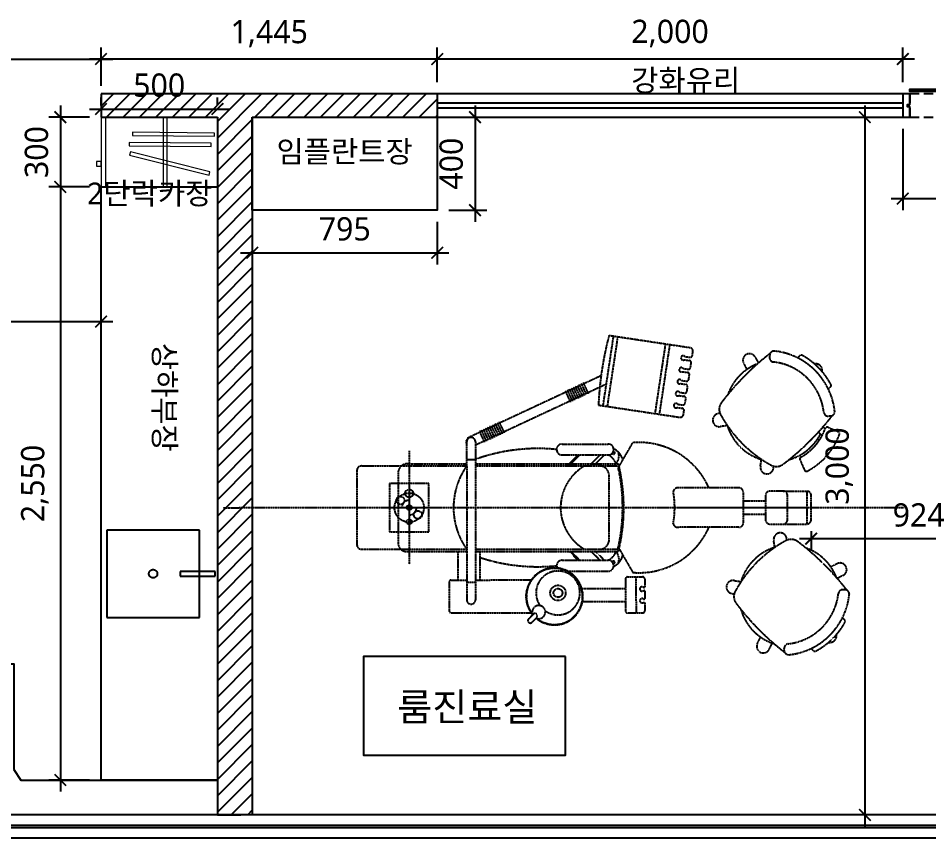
# Model space of a CAD drawing. Header units: metres. Extents: x 11578468 to 47831421, y -58341524 to -14256839.
# Drawn here: x 23697004 to 23700917, y -29165008 to -29161449 of the extents above; entities that cross this region are included whole.
import ezdxf
from ezdxf.enums import TextEntityAlignment as Align

# ---------------------------------------------------------------- set-up
doc = ezdxf.new("R2010")
doc.units = ezdxf.units.M
doc.header["$LTSCALE"] = 50
doc.header["$MEASUREMENT"] = 0
for name, pattern in [('CENTERX2', [4, 2.5, -0.5, 0.5, -0.5]), ('DASHED', [0.75, 0.5, -0.25]), ('DH-HID2', [1.2, 0.8, -0.4])]:
    doc.linetypes.add(name, pattern=pattern)
doc.layers.get('0').update_dxf_attribs({"linetype": 'CONTINUOUS'})
doc.layers.get('DEFPOINTS').update_dxf_attribs({"linetype": 'CONTINUOUS'})
for name, color, linetype in [('0-ELC TEXT', 7, 'CONTINUOUS'), ('0-LINE', 7, 'CONTINUOUS'), ('010活动家具', 7, 'CONTINUOUS'), ('03-WAL NEW', 3, 'CONTINUOUS'), ('04_FUR', 6, 'CONTINUOUS'), ('3 가구-붙박이', 6, 'CONTINUOUS'), ('3.기호.계단선', 30, 'CONTINUOUS'), ('C-WIN', 4, 'CONTINUOUS'), ('CO-DO-FR', 7, 'CONTINUOUS'), ('CO-DOOR', 8, 'CONTINUOUS'), ('TEX', 7, 'CONTINUOUS'), ('wall', 3, 'CONTINUOUS'), ('家具', 251, 'CONTINUOUS')]:
    doc.layers.add(name, color=color, linetype=linetype)
doc.layers.add('Arch', color=8, linetype='CONTINUOUS', lineweight=0)
doc.styles.add('HY 울릉도 L', font='malgun.ttf')
doc.styles.add('JT1', font='malgun.ttf')
doc.styles.add('맑은 고딕', font='malgun.ttf')
doc.dimstyles.new('사본 50', dxfattribs={"dimscale": 50, "dimtxt": 2, "dimasz": 1, "dimexe": 1, "dimexo": 1, "dimgap": 1, "dimtad": 1, "dimdec": 0, "dimrnd": 0.05, "dimdsep": 46, "dimlunit": 6, "dimtxsty": 'HY 울릉도 L', "dimblk": 'ARCHTICK', "dimcen": 2.5, "dimdle": 1, "dimclrd": 133, "dimclre": 133, "dimclrt": 30, "dimadec": 0, "dimazin": 0, "dimtfac": 1, "dimtdec": 0, "dimtix": 1, "dimtmove": 2, "dimatfit": 3, "dimldrblk": 'ARCHTICK', "dimfxl": 1, "dimlwd": -1, "dimlwe": -1, "dimarcsym": 0})

# ---------------------------------------------------------------- blocks, each defined once
blk = doc.blocks.new('rtyutut')
at = {"layer": '家具', "linetype": 'CENTERX2', "ltscale": 0.01}
for p, q in [((425185.6, -946947.7), (425230.6, -946649.4)), ((425204.2, -946950.5), (425249.2, -946652.2)), ((425560, -946699), (425210.5, -946646.3)), ((425409.3, -946981.4), (425454.3, -946683.1)), ((425428, -946984.2), (425472.9, -946685.9)), ((425536.5, -946736), (425558.3, -946739.3)), ((425536.5, -946736), (425540.2, -946736.5)), ((425569.1, -946731.4), (425571.6, -946714.4)), ((425839.5, -946739.3), (425851.3, -946762.1)), ((425901.3, -946730.7), (425900.9, -946740.2)), ((426021.3, -946742.2), (426030.4, -946733.1)), ((425534.4, -946750), (425556.2, -946753.3)), ((425534.4, -946750), (425538, -946750.5)), ((425561.3, -946782.7), (425564.2, -946764)), ((425789.2, -946765.2), (425803, -946792)), ((425177.3, -946818.5), (424609, -947083.5)), ((425526.7, -946801.3), (425530.3, -946801.8)), ((425526.7, -946801.3), (425548.5, -946804.6)), ((425528.8, -946787.3), (425532.4, -946787.8)), ((425528.8, -946787.3), (425550.6, -946790.6)), ((425553.6, -946833.9), (425556.4, -946815.3)), ((425195.2, -946857), (424636.8, -947117.4)), ((425097.2, -946907.9), (425075.3, -946860.9)), ((425105.8, -946903.9), (425083.9, -946856.9)), ((425114.3, -946899.9), (425092.4, -946852.9)), ((425122.9, -946895.9), (425101, -946848.9)), ((425519, -946852.5), (425522.6, -946853.1)), ((425519, -946852.5), (425540.8, -946855.8)), ((425521.1, -946838.6), (425524.7, -946839.1)), ((425521.1, -946838.6), (425542.9, -946841.9)), ((425046, -946931.8), (425024, -946884.8)), ((425054.5, -946927.8), (425032.6, -946880.8)), ((425063.1, -946923.8), (425041.1, -946876.8)), ((425071.6, -946919.8), (425049.7, -946872.8)), ((425080.1, -946915.8), (425058.2, -946868.8)), ((425088.7, -946911.9), (425066.8, -946864.9)), ((425513.4, -946889.8), (425517, -946890.4)), ((425513.4, -946889.8), (425535.1, -946893.1)), ((425545.9, -946885.2), (425548.7, -946866.6)), ((426153.5, -946876.7), (426162.7, -946867.5)), ((425511.3, -946903.8), (425514.9, -946904.4)), ((425511.3, -946903.8), (425533, -946907.1)), ((425538.1, -946936.5), (425541, -946917.9)), ((425165.6, -946944.7), (425515, -946997.4)), ((425503.5, -946955.1), (425507.1, -946955.6)), ((425503.5, -946955.1), (425525.3, -946958.4)), ((425505.6, -946941.1), (425509.2, -946941.7)), ((425505.6, -946941.1), (425527.4, -946944.4)), ((425530.8, -946985.1), (425533.2, -946969.1)), ((424761.8, -947064.3), (424739.9, -947017.3)), ((425687.3, -946980.6), (425680.2, -946981.7)), ((426162.6, -946992.1), (426153.2, -946992.5)), ((424676.4, -947104.1), (424654.4, -947057.1)), ((424684.9, -947100.1), (424663, -947053.1)), ((424693.5, -947096.2), (424671.5, -947049.2)), ((424702, -947092.2), (424680.1, -947045.2)), ((424710.5, -947088.2), (424688.6, -947041.2)), ((424719.1, -947084.2), (424697.2, -947037.2)), ((424727.6, -947080.2), (424705.7, -947033.2)), ((424736.2, -947076.2), (424714.3, -947029.2)), ((424744.7, -947072.3), (424722.8, -947025.3)), ((424753.3, -947068.3), (424731.4, -947021.3)), ((425719, -947032.7), (425689.3, -947037.6)), ((426138.8, -947049.1), (426129.6, -947040)), ((426139.9, -947045.9), (426131.2, -947041.5)), ((426152.5, -947040.6), (426195.9, -947059.2)), ((426114.5, -947096.5), (426106, -947092.2)), ((426126.3, -947076.7), (426111.5, -947061.9)), ((424599.1, -947102.7), (424599.1, -947781.6)), ((424636.8, -947102.7), (424636.8, -947781.6)), ((425009.3, -947112.2), (425207.3, -947112.2)), ((425254.1, -947208.8), (425313.1, -947106.6)), ((424352.1, -947142), (424352.1, -947629.2)), ((425009.3, -947159.3), (425207.3, -947159.3)), ((425040.4, -947197), (425078.1, -947159.3)), ((425047.1, -947197), (425084.8, -947159.3)), ((425134.7, -947197), (425172.4, -947159.3)), ((425153.6, -947197), (425191.3, -947159.3)), ((424146.5, -947206.5), (424314.2, -947206.5)), ((424314.2, -947206.5), (424599.1, -947206.5)), ((424344.5, -947197), (424599.1, -947197)), ((424599.1, -947178.2), (424636.8, -947178.2)), ((424636.8, -947197), (425251.3, -947197)), ((424636.8, -947206.5), (425104.7, -947206.5)), ((425104.7, -947206.5), (425248.7, -947206.5)), ((425861.5, -947208.2), (425866, -947178.4)), ((425917.4, -947216.8), (425918.8, -947207.6)), ((426031.6, -947180.5), (426050.3, -947223.9)), ((424127.7, -947225.3), (424127.7, -947545.9)), ((424304.9, -947230.5), (424304.9, -947541)), ((425210.1, -947240.1), (425210.1, -947531.3)), ((424436.9, -947281.9), (424267.2, -947281.9)), ((424267.2, -947281.9), (424267.2, -947489.3)), ((424352.1, -947291.3), (424352.1, -947480)), ((424436.9, -947489.3), (424436.9, -947281.9)), ((425768.8, -947300.8), (425505.5, -947300.8)), ((425787.6, -947319.6), (425787.6, -947451.6)), ((425958.7, -947314.9), (425902.1, -947314.9)), ((425958.7, -947314.9), (426060.6, -947314.9)), ((426060.6, -947314.9), (426060.6, -947456.3)), ((425787.6, -947357.3), (425883.3, -947357.3)), ((425883.3, -947333.8), (425883.3, -947437.5)), ((425977.6, -947437.5), (425977.6, -947333.8)), ((426079.5, -947437.5), (426079.5, -947333.8)), ((423552.1, -947385.6), (426478.9, -947385.6)), ((424257.7, -947385.6), (424446.4, -947385.6)), ((425502.3, -947385.6), (426059.5, -947385.6)), ((425787.6, -947413.9), (425883.3, -947413.9)), ((425768.8, -947470.5), (425505.5, -947470.5)), ((425902.1, -947456.3), (425958.7, -947456.3)), ((425958.7, -947456.3), (426060.6, -947456.3)), ((424267.2, -947489.3), (424436.9, -947489.3)), ((425975.5, -947525.2), (425974.3, -947518)), ((424146.5, -947564.8), (424312, -947564.8)), ((424312, -947564.8), (424599.1, -947564.8)), ((424636.8, -947564.8), (425104.7, -947564.8)), ((425104.7, -947564.8), (425248.7, -947564.8)), ((425254.1, -947562.4), (425313.1, -947664.6)), ((425923.3, -947556.9), (425918.5, -947527.1)), ((424336.5, -947574.2), (424599.1, -947574.2)), ((424561.4, -947574.2), (424561.4, -947696.8)), ((424636.8, -947574.2), (425251.3, -947574.2)), ((424655.7, -947574.2), (424655.7, -947696.8)), ((425040.4, -947574.2), (425078.1, -947611.9)), ((425047.1, -947574.2), (425084.8, -947611.9)), ((425134.7, -947574.2), (425172.4, -947611.9)), ((425153.6, -947574.2), (425191.3, -947611.9)), ((425009.3, -947611.9), (425207.3, -947611.9)), ((426190.8, -947627.1), (426164, -947640.9)), ((425033.4, -947659.1), (425207.3, -947659.1)), ((425290.7, -947683.4), (425354.6, -947683.2)), ((425326.3, -947683.3), (425326.8, -947838.6)), ((426216.7, -947677.4), (426191.5, -947690.4)), ((424523.7, -947706.2), (424523.7, -947828.8)), ((424533.1, -947696.8), (424599.1, -947696.8)), ((424599.1, -947706.2), (424636.8, -947706.2)), ((424636.8, -947696.8), (424876.2, -947696.8)), ((425281.3, -947692.9), (425281.3, -947829.3)), ((425364, -947692.6), (425364.1, -947726.5)), ((425747.9, -947699.3), (425777.6, -947703.9)), ((425093.8, -947732.8), (425281.3, -947732.8)), ((425358.6, -947728.5), (425362.3, -947728.4)), ((425358.7, -947742.6), (425362.3, -947742.6)), ((425364.2, -947744.5), (425364.3, -947777.1)), ((425739.3, -947755.3), (425748.4, -947756.7)), ((426225.3, -947739.1), (426215.9, -947738.8)), ((425096.9, -947789.4), (425281.3, -947789.4)), ((425358.8, -947779), (425362.4, -947779)), ((425358.8, -947793.1), (425362.5, -947793.1)), ((425364.4, -947795), (425364.5, -947828.9)), ((424533.1, -947838.2), (424876.2, -947838.2)), ((425290.8, -947838.8), (425355.1, -947838.4)), ((424885.1, -947844), (424865.1, -947864)), ((424899.8, -947858.7), (424879.7, -947878.7)), ((426213.9, -947859.2), (426222.9, -947868.2)), ((425848.4, -947969.5), (425862.2, -947942.7)), ((425898.7, -947995.4), (425912.5, -947968.6)), ((425964, -948000.5), (425963.6, -947991)), ((426079.4, -947991.4), (426088.5, -948000.6))]:
    blk.add_line(p, q, dxfattribs=at)
for centre, radius in [((424352.1, -947385.6), 62.9), ((424352.1, -947324.3), 17.2), ((424314.3, -947354.5), 17.2), ((424352.1, -947385.6), 10.8), ((424389.8, -947416.7), 17.2), ((424352.1, -947446.9), 10.8), ((424991.3, -947752.5), 33), ((424991.3, -947752.5), 18.9)]:
    blk.add_circle(centre, radius, dxfattribs=at)
for centre, radius, start, end in [((426584.6, -947006.1), 1420.4, 165.3279, 177.5221), ((425557.6, -946712.9), 14.1, 354.0775, 79.9893), ((425529.3, -946742.1), 9.43, 39.9828, 302.802), ((425559.8, -946730), 9.43, 261.3846, 351.425), ((426595.6, -947616.8), 1130.8, 127.7445, 142.8941), ((425814.4, -946752.3), 28.3, 27.2615, 207.2615), ((425919.7, -946741), 18.9, 177.6423, 263.5463), ((425920.1, -946731.5), 18.9, 83.6877, 177.6423), ((425890.1, -947003.3), 292.3, 6.3123, 83.6877), ((426037, -946739.8), 9.43, 60.8473, 135), ((425890.1, -947003.3), 311.2, 28.1765, 60.8473), ((425552, -946781.3), 9.43, 261.3846, 351.425), ((425554.8, -946762.6), 9.43, 351.425, 81.3846), ((425926.7, -946970.2), 216.9, 112.5807, 160.9176), ((425890.1, -947003.3), 245.2, 6.4537, 83.5463), ((426099.2, -946796), 28.3, 348.6803, 100.7954), ((425521.6, -946793.3), 9.43, 39.9828, 302.802), ((425547.1, -946813.9), 9.43, 351.425, 81.3846), ((425513.9, -946844.6), 9.43, 39.9828, 302.802), ((425539.4, -946865.2), 9.43, 351.425, 81.3846), ((425544.3, -946832.5), 9.43, 261.3846, 351.425), ((426156, -946860.8), 9.43, 315, 28.1765), ((425506.2, -946895.9), 9.43, 39.9828, 302.802), ((425536.6, -946883.8), 9.43, 261.3846, 351.425), ((425498.4, -946947.2), 9.43, 39.9828, 302.802), ((425528.8, -946935.1), 9.43, 261.3846, 351.425), ((425531.6, -946916.4), 9.43, 351.425, 81.3846), ((425731.4, -946963.1), 47.1, 142.8941, 208.7976), ((425523.9, -946967.7), 9.43, 351.425, 81.3846), ((426152.4, -946973.6), 18.9, 186.4537, 272.3577), ((426161.8, -946973.2), 18.9, 272.3577, 6.3123), ((425516.8, -946983.3), 14.1, 262.8606, 352.8603), ((425684.7, -947009.6), 28.3, 99.2615, 279.2615), ((426173, -946720.4), 551, 208.7976, 241.2024), ((425276.5, -946297.7), 1130.8, 307.1059, 322.2555), ((425926.7, -946970.2), 216.9, 196.7213, 254.0843), ((425926.7, -946970.2), 226.3, 298.812, 340.411), ((426148.8, -947049.2), 9.43, 66.6889, 160.411), ((424618, -947102.7), 21.2, 115, 207.266), ((424618, -947102.7), 18.9, 90, 180), ((424618, -947102.7), 18.9, 0, 90), ((425926.7, -946970.2), 216.9, 285.5841, 332.6783), ((425926.7, -946970.2), 292.3, 297.8931, 339.79), ((426192.1, -947067.9), 9.43, 339.79, 66.6889), ((424904.7, -947924.9), 793.3, 84.1361, 109.7326), ((425009.3, -947135.8), 23.6, 90, 270), ((425207.3, -947135.8), 23.6, 270, 90), ((425203.1, -947195.6), 68.4, 12.0689, 66.2015), ((425340, -947434), 328.4, 23.9286, 94.6915), ((425177.1, -947220.7), 68.4, 21.3635, 63.7664), ((425229.9, -947149.5), 6.22, 215.4276, 85.8716), ((425207, -947163.4), 46.8, 316.2164, 21.4281), ((426040.3, -947176.7), 9.43, 118.812, 203.3111), ((424146.5, -947225.3), 18.9, 90.001, 179.9974), ((424345.2, -947237.9), 40.9, 89.0396, 169.4832), ((424854.5, -947385.6), 311.9, 144.9489, 215.0511), ((425210.1, -947385.6), 207.4, 120.2726, 239.7274), ((425169.9, -947247.4), 40.9, 10.311, 90.9604), ((424487.5, -947385.6), 782, 346.751, 13.2389), ((424487.5, -947385.6), 786.7, 346.1256, 13.8644), ((425889.4, -947212.5), 28.3, 171.2615, 351.2615), ((425930.3, -947161.9), 47.1, 241.2024, 307.1059), ((426059, -947220.2), 9.43, 203.3111, 297.8931), ((425505.5, -947319.6), 18.9, 90, 180), ((425106.4, -947385.6), 386.6, 349.7784, 10.2216), ((425768.8, -947319.6), 18.9, 0, 90), ((425902.1, -947333.8), 18.9, 90, 180), ((425958.7, -947333.8), 18.9, 0, 90), ((426060.6, -947333.8), 18.9, 0, 90), ((424352.1, -947385.6), 31.5, 90, 180), ((424352.1, -947385.6), 31.5, 270, 0), ((425902.1, -947437.5), 18.9, 180, 270), ((425958.7, -947437.5), 18.9, 270, 0), ((426060.6, -947437.5), 18.9, 270, 0), ((425340, -947337.3), 328.4, 265.3085, 336.0714), ((425505.5, -947451.6), 18.9, 180, 270), ((425768.8, -947451.6), 18.9, 270, 0), ((425946.4, -947522.6), 28.3, 9.2615, 189.2615), ((425993, -947569.3), 47.1, 52.8941, 118.7976), ((424146.5, -947545.9), 18.9, 179.9974, 270.001), ((424340.9, -947538.4), 36.1, 184.1196, 262.9592), ((425169.9, -947523.9), 40.9, 269.0396, 349.5868), ((426235.7, -948010.9), 551, 118.7976, 151.2024), ((425985.9, -947764.5), 216.9, 106.7213, 164.0843), ((425339.2, -948433.5), 1130.8, 37.7445, 52.8941), ((425985.9, -947764.5), 216.9, 21.0279, 70.9176), ((424904.7, -946846.4), 793.3, 251.7081, 275.8639), ((425177.1, -947550.6), 68.4, 296.2336, 338.6365), ((425203.1, -947575.6), 68.4, 293.7985, 347.929), ((425207, -947607.8), 46.8, 338.5719, 43.7836), ((425009.3, -947635.5), 23.6, 90, 205.0576), ((425207.3, -947635.5), 23.6, 270, 90), ((425229.9, -947621.8), 6.22, 274.1284, 144.5724), ((426203.8, -947652.2), 28.3, 297.2615, 117.2615), ((424976.3, -947767.5), 122.6, 229.8581, 220.1503), ((424976.3, -947767.5), 120.7, 231.741, 218.2565), ((424991.3, -947752.5), 94.3, 234.5232, 215.4748), ((425354.6, -947692.6), 9.43, 0.2051, 90.2051), ((424533.1, -947706.2), 9.43, 90, 180), ((425290.7, -947692.9), 9.43, 90.2082, 180), ((425743.6, -947727.3), 28.3, 81.2615, 261.2615), ((425352.4, -947735.5), 9.43, 48.7954, 311.6147), ((425362.3, -947726.6), 1.89, 270.2051, 0.2051), ((425362.3, -947744.5), 1.89, 0.2051, 90.2051), ((425794.1, -947768.1), 47.1, 151.2024, 217.1059), ((425952.7, -947727.9), 245.2, 276.4537, 353.5463), ((425952.7, -947727.9), 292.3, 276.3123, 353.6877), ((426215.1, -947757.6), 18.9, 87.6423, 173.5463), ((426224.5, -947758), 18.9, 353.6877, 87.6423), ((424618, -947781.6), 18.9, 180, 270), ((424618, -947781.6), 18.9, 270, 0), ((425352.6, -947786.1), 9.43, 48.7954, 311.6147), ((425362.4, -947777.1), 1.89, 270.2051, 0.2051), ((425362.5, -947795), 1.89, 0.2051, 90.2051), ((426658.3, -947114.4), 1130.8, 217.1059, 232.2555), ((424533.1, -947828.8), 9.43, 180, 270), ((424908.8, -947834.9), 28.3, 246.534, 203.5136), ((425290.7, -947829.3), 9.43, 180, 270.3005), ((425355.1, -947829), 9.43, 270.3036, 0.3036), ((425985.9, -947764.5), 216.9, 195.5841, 252.4806), ((424872.4, -947871.4), 10.4, 135, 315), ((424892.4, -947851.4), 10.4, 315, 135), ((426216.2, -947874.9), 9.43, 330.8473, 45), ((425952.7, -947727.9), 311.2, 298.1765, 330.8473), ((426160, -947937.1), 28.3, 258.6803, 10.7954), ((425873.6, -947982.5), 28.3, 152.7385, 332.7385), ((425982.4, -947990.3), 18.9, 96.4537, 182.3577), ((425982.8, -947999.7), 18.9, 182.3577, 276.3123), ((426095.2, -947993.9), 9.43, 225, 298.1765)]:
    blk.add_arc(centre, radius, start, end, dxfattribs=at)
blk = doc.blocks.new('arrttt')
at = {"layer": 'Arch', "color": 6}
for p, q in [((883190.8, 53508.7), (882890.8, 53508.7)), ((882890.8, 53508.7), (882890.8, 53008.7)), ((882958.9, 53496.3), (882955.8, 53144.1)), ((882972.9, 53496.2), (882958.9, 53496.3)), ((882969.8, 53144), (882972.9, 53496.2)), ((883190.8, 53008.7), (883190.8, 53508.7)), ((883002.8, 53482.1), (882999.7, 53130)), ((883016.8, 53482), (883002.8, 53482.1)), ((883013.7, 53129.9), (883016.8, 53482)), ((883126.4, 53476.3), (883040, 53134.9)), ((883053.6, 53131.5), (883140, 53472.9)), ((883140, 53472.9), (883126.4, 53476.3)), ((882890.8, 53291.2), (883190.8, 53291.2)), ((882890.8, 53276.2), (883190.8, 53276.2)), ((882955.8, 53144.1), (882969.8, 53144)), ((882999.7, 53130), (883013.7, 53129.9)), ((883040, 53134.9), (883053.6, 53131.5)), ((883190.8, 53028.7), (882890.8, 53028.7)), ((882890.8, 53008.7), (883190.8, 53008.7)), ((883100.8, 53008.7), (883080.8, 53008.7)), ((883080.8, 53008.7), (883080.8, 52988.7)), ((883080.8, 52988.7), (883100.8, 52988.7)), ((883100.8, 52988.7), (883100.8, 53008.7))]:
    blk.add_line(p, q, dxfattribs=at)
blk = doc.blocks.new('A$C6B365CFD')
at = {"layer": '010活动家具', "color": 154, "linetype": 'DASHED', "ltscale": 150}
for points in [[(520.9, 492.3), (0, 492.3), (0, 0), (520.9, 0)], [(609.7, 259.2), (412.6, 259.2), (412.6, 233.2), (609.7, 233.2)]]:
    blk.add_lwpolyline(points, close=True, dxfattribs=at)
blk.add_circle((260.4, 246.2), 23.6, dxfattribs=at)
blk = doc.blocks.new('_ArchTick')
at = {"color": 0, "linetype": 'ByBlock', "const_width": 0.15}
blk.add_lwpolyline([(-0.5, -0.5), (0.5, 0.5)], dxfattribs=at)
blk = doc.blocks.new('*D293')
at = {"layer": '3.기호.계단선', "color": 133, "ltscale": 10, "transparency": 16777216}
for p, q in [((23697185, -29162125), (23697185, -29164775)), ((23697309.9, -29162175), (23697135, -29162175)), ((23697309.9, -29164725), (23697135, -29164725))]:
    blk.add_line(p, q, dxfattribs=at)
at = {"layer": 'DEFPOINTS', "color": 0, "transparency": 16777216}
for p in [(23697359.9, -29162175), (23697185, -29164725), (23697359.9, -29164725)]:
    blk.add_point(p, dxfattribs=at)
at = {"layer": '3.기호.계단선', "color": 133, "transparency": 16777216, "xscale": 50, "yscale": 50, "zscale": 50}
for p, rotation in [((23697185, -29162175), 90), ((23697185, -29164725), 270)]:
    blk.add_blockref('_ArchTick', p, dxfattribs=dict(at, rotation=rotation))
at = {"layer": '3.기호.계단선', "color": 30, "ltscale": 10, "transparency": 16777216, "insert": (23697075.1, -29163450), "char_height": 100, "attachment_point": 5, "rotation": 90, "style": 'HY 울릉도 L'}
blk.add_mtext('2,550', dxfattribs=at)
blk = doc.blocks.new('*D294')
at = {"layer": '3.기호.계단선', "color": 133, "ltscale": 10, "transparency": 16777216}
for p, q in [((23697185, -29161825), (23697185, -29162225)), ((23697309.9, -29161875), (23697135, -29161875)), ((23697309.9, -29162175), (23697135, -29162175))]:
    blk.add_line(p, q, dxfattribs=at)
at = {"layer": 'DEFPOINTS', "color": 0, "transparency": 16777216}
for p in [(23697359.9, -29161875), (23697185, -29162175), (23697359.9, -29162175)]:
    blk.add_point(p, dxfattribs=at)
at = {"layer": '3.기호.계단선', "color": 133, "transparency": 16777216, "xscale": 50, "yscale": 50, "zscale": 50}
for p, rotation in [((23697185, -29161875), 270), ((23697185, -29162175), 90)]:
    blk.add_blockref('_ArchTick', p, dxfattribs=dict(at, rotation=rotation))
at = {"layer": '3.기호.계단선', "color": 30, "ltscale": 10, "transparency": 16777216, "insert": (23697082.8, -29162025), "char_height": 100, "attachment_point": 5, "rotation": 90, "style": 'HY 울릉도 L'}
blk.add_mtext('300', dxfattribs=at)
blk = doc.blocks.new('*D295')
at = {"layer": '3.기호.계단선', "color": 133, "ltscale": 10, "transparency": 16777216}
for p, q in [((23697359.9, -29161825), (23697359.9, -29161790)), ((23697859.9, -29161825), (23697859.9, -29161790)), ((23697309.9, -29161840), (23697909.9, -29161840))]:
    blk.add_line(p, q, dxfattribs=at)
at = {"layer": 'DEFPOINTS', "color": 0, "transparency": 16777216}
for p in [(23697859.9, -29161840), (23697359.9, -29161875), (23697859.9, -29161875)]:
    blk.add_point(p, dxfattribs=at)
at = {"layer": '3.기호.계단선', "color": 133, "transparency": 16777216, "xscale": 50, "yscale": 50, "zscale": 50, "rotation": 180}
blk.add_blockref('_ArchTick', (23697359.9, -29161840), dxfattribs=at)
at = {"layer": '3.기호.계단선', "color": 133, "transparency": 16777216, "xscale": 50, "yscale": 50, "zscale": 50}
blk.add_blockref('_ArchTick', (23697859.9, -29161840), dxfattribs=at)
at = {"layer": '3.기호.계단선', "color": 30, "ltscale": 10, "transparency": 16777216, "insert": (23697609.9, -29161737.8), "char_height": 100, "attachment_point": 5, "style": 'HY 울릉도 L'}
blk.add_mtext('500', dxfattribs=at)
blk = doc.blocks.new('*D302')
at = {"layer": '3.기호.계단선', "color": 133, "ltscale": 10, "transparency": 16777216}
for p, q in [((23696372.6, -29162855.5), (23696372.6, -29162704)), ((23697359.9, -29162827.4), (23697359.9, -29162704)), ((23696322.6, -29162754), (23697409.9, -29162754))]:
    blk.add_line(p, q, dxfattribs=at)
at = {"layer": 'DEFPOINTS', "color": 0, "transparency": 16777216}
for p in [(23697359.9, -29162754), (23697359.9, -29162877.4), (23696372.6, -29162905.5)]:
    blk.add_point(p, dxfattribs=at)
at = {"layer": '3.기호.계단선', "color": 133, "transparency": 16777216, "xscale": 50, "yscale": 50, "zscale": 50, "rotation": 180}
blk.add_blockref('_ArchTick', (23696372.6, -29162754), dxfattribs=at)
at = {"layer": '3.기호.계단선', "color": 133, "transparency": 16777216, "xscale": 50, "yscale": 50, "zscale": 50}
blk.add_blockref('_ArchTick', (23697359.9, -29162754), dxfattribs=at)
at = {"layer": '3.기호.계단선', "color": 30, "ltscale": 10, "transparency": 16777216, "insert": (23696866.3, -29162651.8), "char_height": 100, "attachment_point": 5, "style": 'HY 울릉도 L'}
blk.add_mtext('987', dxfattribs=at)
blk = doc.blocks.new('*D314')
at = {"layer": '3.기호.계단선', "color": 133, "ltscale": 10, "transparency": 16777216}
for p, q in [((23700804.9, -29161925), (23700804.9, -29162275)), ((23701834.9, -29161925), (23701834.9, -29162275)), ((23700754.9, -29162225), (23701884.9, -29162225))]:
    blk.add_line(p, q, dxfattribs=at)
at = {"layer": 'DEFPOINTS', "color": 0, "transparency": 16777216}
for p in [(23700804.9, -29161875), (23701834.9, -29161875), (23701834.9, -29162225)]:
    blk.add_point(p, dxfattribs=at)
at = {"layer": '3.기호.계단선', "color": 133, "transparency": 16777216, "xscale": 50, "yscale": 50, "zscale": 50, "rotation": 180}
blk.add_blockref('_ArchTick', (23700804.9, -29162225), dxfattribs=at)
at = {"layer": '3.기호.계단선', "color": 133, "transparency": 16777216, "xscale": 50, "yscale": 50, "zscale": 50}
blk.add_blockref('_ArchTick', (23701834.9, -29162225), dxfattribs=at)
at = {"layer": '3.기호.계단선', "color": 30, "ltscale": 10, "transparency": 16777216, "insert": (23701319.9, -29162115), "char_height": 100, "attachment_point": 5, "style": 'HY 울릉도 L'}
blk.add_mtext('1,030', dxfattribs=at)
blk = doc.blocks.new('*D315')
at = {"layer": '3.기호.계단선', "color": 133, "ltscale": 10, "transparency": 16777216}
for p, q in [((23698804.9, -29161725), (23698804.9, -29161575)), ((23700804.9, -29161725), (23700804.9, -29161575)), ((23700854.9, -29161625), (23698754.9, -29161625))]:
    blk.add_line(p, q, dxfattribs=at)
at = {"layer": 'DEFPOINTS', "color": 0, "transparency": 16777216}
for p in [(23698804.9, -29161625), (23698804.9, -29161775), (23700804.9, -29161775)]:
    blk.add_point(p, dxfattribs=at)
at = {"layer": '3.기호.계단선', "color": 133, "transparency": 16777216, "xscale": 50, "yscale": 50, "zscale": 50, "rotation": 180}
blk.add_blockref('_ArchTick', (23698804.9, -29161625), dxfattribs=at)
at = {"layer": '3.기호.계단선', "color": 133, "transparency": 16777216, "xscale": 50, "yscale": 50, "zscale": 50}
blk.add_blockref('_ArchTick', (23700804.9, -29161625), dxfattribs=at)
at = {"layer": '3.기호.계단선', "color": 30, "ltscale": 10, "transparency": 16777216, "insert": (23699804.9, -29161515.1), "char_height": 100, "attachment_point": 5, "style": 'HY 울릉도 L'}
blk.add_mtext('2,000', dxfattribs=at)
blk = doc.blocks.new('*D331')
at = {"layer": '3.기호.계단선', "color": 133, "ltscale": 10, "transparency": 16777216}
for p, q in [((23700642, -29161825), (23700642, -29164925)), ((23700592, -29161875), (23700592, -29161875)), ((23700592, -29164875), (23700592, -29164875))]:
    blk.add_line(p, q, dxfattribs=at)
at = {"layer": 'DEFPOINTS', "color": 0, "transparency": 16777216}
for p in [(23700642, -29161875), (23700642, -29164875), (23700642, -29164875)]:
    blk.add_point(p, dxfattribs=at)
at = {"layer": '3.기호.계단선', "color": 133, "transparency": 16777216, "xscale": 50, "yscale": 50, "zscale": 50}
for p, rotation in [((23700642, -29161875), 90), ((23700642, -29164875), 270)]:
    blk.add_blockref('_ArchTick', p, dxfattribs=dict(at, rotation=rotation))
at = {"layer": '3.기호.계단선', "color": 30, "ltscale": 10, "transparency": 16777216, "insert": (23700532, -29163375), "char_height": 100, "attachment_point": 5, "rotation": 90, "style": 'HY 울릉도 L'}
blk.add_mtext('3,000', dxfattribs=at)
blk = doc.blocks.new('*D332')
at = {"layer": '3.기호.계단선', "color": 133, "ltscale": 10, "transparency": 16777216}
for p, q in [((23700411.5, -29163655.5), (23700411.5, -29163737)), ((23701335, -29163655.5), (23701335, -29163737)), ((23700361.5, -29163687), (23701385, -29163687))]:
    blk.add_line(p, q, dxfattribs=at)
at = {"layer": 'DEFPOINTS', "color": 0, "transparency": 16777216}
for p in [(23700411.5, -29163605.5), (23701335, -29163605.5), (23701335, -29163687)]:
    blk.add_point(p, dxfattribs=at)
at = {"layer": '3.기호.계단선', "color": 133, "transparency": 16777216, "xscale": 50, "yscale": 50, "zscale": 50, "rotation": 180}
blk.add_blockref('_ArchTick', (23700411.5, -29163687), dxfattribs=at)
at = {"layer": '3.기호.계단선', "color": 133, "transparency": 16777216, "xscale": 50, "yscale": 50, "zscale": 50}
blk.add_blockref('_ArchTick', (23701335, -29163687), dxfattribs=at)
at = {"layer": '3.기호.계단선', "color": 30, "ltscale": 10, "transparency": 16777216, "insert": (23700873.2, -29163585.8), "char_height": 100, "attachment_point": 5, "style": 'HY 울릉도 L'}
blk.add_mtext('924', dxfattribs=at)
blk = doc.blocks.new('*D335')
at = {"layer": '3.기호.계단선', "color": 133, "ltscale": 10, "transparency": 16777216}
for p, q in [((23698009.5, -29162325), (23698009.5, -29162508)), ((23698804.5, -29162325), (23698804.5, -29162508)), ((23697959.5, -29162458), (23698854.5, -29162458))]:
    blk.add_line(p, q, dxfattribs=at)
at = {"layer": 'DEFPOINTS', "color": 0, "transparency": 16777216}
for p in [(23698009.5, -29162275), (23698804.5, -29162275), (23698804.5, -29162458)]:
    blk.add_point(p, dxfattribs=at)
at = {"layer": '3.기호.계단선', "color": 133, "transparency": 16777216, "xscale": 50, "yscale": 50, "zscale": 50, "rotation": 180}
blk.add_blockref('_ArchTick', (23698009.5, -29162458), dxfattribs=at)
at = {"layer": '3.기호.계단선', "color": 133, "transparency": 16777216, "xscale": 50, "yscale": 50, "zscale": 50}
blk.add_blockref('_ArchTick', (23698804.5, -29162458), dxfattribs=at)
at = {"layer": '3.기호.계단선', "color": 30, "ltscale": 10, "transparency": 16777216, "insert": (23698407, -29162355.8), "char_height": 100, "attachment_point": 5, "style": 'HY 울릉도 L'}
blk.add_mtext('795', dxfattribs=at)
blk = doc.blocks.new('*D336')
at = {"layer": '3.기호.계단선', "color": 133, "ltscale": 10, "transparency": 16777216}
for p, q in [((23698967, -29161825), (23698967, -29162325)), ((23698854.9, -29161875), (23699017, -29161875)), ((23698854.9, -29162275), (23699017, -29162275))]:
    blk.add_line(p, q, dxfattribs=at)
at = {"layer": 'DEFPOINTS', "color": 0, "transparency": 16777216}
for p in [(23698804.9, -29161875), (23698804.9, -29162275), (23698967, -29162275)]:
    blk.add_point(p, dxfattribs=at)
at = {"layer": '3.기호.계단선', "color": 133, "transparency": 16777216, "xscale": 50, "yscale": 50, "zscale": 50}
for p, rotation in [((23698967, -29161875), 90), ((23698967, -29162275), 270)]:
    blk.add_blockref('_ArchTick', p, dxfattribs=dict(at, rotation=rotation))
at = {"layer": '3.기호.계단선', "color": 30, "ltscale": 10, "transparency": 16777216, "insert": (23698864.9, -29162075), "char_height": 100, "attachment_point": 5, "rotation": 90, "style": 'HY 울릉도 L'}
blk.add_mtext('400', dxfattribs=at)
blk = doc.blocks.new('*D337')
at = {"layer": '3.기호.계단선', "color": 133, "ltscale": 10, "transparency": 16777216}
for p, q in [((23697359.9, -29161725), (23697359.9, -29161575)), ((23698804.9, -29161725), (23698804.9, -29161575)), ((23698854.9, -29161625), (23697309.9, -29161625))]:
    blk.add_line(p, q, dxfattribs=at)
at = {"layer": 'DEFPOINTS', "color": 0, "transparency": 16777216}
for p in [(23697359.9, -29161625), (23697359.9, -29161775), (23698804.9, -29161775)]:
    blk.add_point(p, dxfattribs=at)
at = {"layer": '3.기호.계단선', "color": 133, "transparency": 16777216, "xscale": 50, "yscale": 50, "zscale": 50, "rotation": 180}
blk.add_blockref('_ArchTick', (23697359.9, -29161625), dxfattribs=at)
at = {"layer": '3.기호.계단선', "color": 133, "transparency": 16777216, "xscale": 50, "yscale": 50, "zscale": 50}
blk.add_blockref('_ArchTick', (23698804.9, -29161625), dxfattribs=at)
at = {"layer": '3.기호.계단선', "color": 30, "ltscale": 10, "transparency": 16777216, "insert": (23698082.4, -29161516.2), "char_height": 100, "attachment_point": 5, "style": 'HY 울릉도 L'}
blk.add_mtext('1,445', dxfattribs=at)
blk = doc.blocks.new('*D342')
at = {"layer": '3.기호.계단선', "color": 133, "ltscale": 10, "transparency": 16777216}
for p, q in [((23696109.8, -29161725), (23696109.8, -29161575)), ((23697359.9, -29161740), (23697359.9, -29161575)), ((23696059.8, -29161625), (23697409.9, -29161625))]:
    blk.add_line(p, q, dxfattribs=at)
at = {"layer": 'DEFPOINTS', "color": 0, "transparency": 16777216}
for p in [(23697359.9, -29161625), (23696109.8, -29161775), (23697359.9, -29161790)]:
    blk.add_point(p, dxfattribs=at)
at = {"layer": '3.기호.계단선', "color": 133, "transparency": 16777216, "xscale": 50, "yscale": 50, "zscale": 50, "rotation": 180}
blk.add_blockref('_ArchTick', (23696109.8, -29161625), dxfattribs=at)
at = {"layer": '3.기호.계단선', "color": 133, "transparency": 16777216, "xscale": 50, "yscale": 50, "zscale": 50}
blk.add_blockref('_ArchTick', (23697359.9, -29161625), dxfattribs=at)
at = {"layer": '3.기호.계단선', "color": 30, "ltscale": 10, "transparency": 16777216, "insert": (23696734.8, -29161515.1), "char_height": 100, "attachment_point": 5, "style": 'HY 울릉도 L'}
blk.add_mtext('1,250', dxfattribs=at)

msp = doc.modelspace()

# ---------------------------------------------------------------- hatches: boundary and pattern name
at = {"layer": 'wall', "ltscale": 10}
h = msp.add_hatch(dxfattribs=at)
h.set_pattern_fill('_USER', color=256, scale=50, angle=45, pattern_type=0)
h.set_pattern_definition([(45, (12209109.27, -14914715.34), (-35.35533906, 35.35533906), [])])
h.paths.add_polyline_path([(23697859.9, -29164875), (23697959.9, -29164875), (23698009.9, -29164875), (23698009.9, -29162275), (23698009.5, -29162275), (23698009.9, -29161875), (23698804.9, -29161875), (23698804.9, -29161775), (23697859.9, -29161775), (23697359.9, -29161775), (23697359.9, -29161875), (23697859.9, -29161875), (23697859.9, -29162175), (23697859.9, -29164725)])
h.paths.add_polyline_path([(23698068.4, -29162111.1), (23698068.4, -29161927.6), (23698754.6, -29161927.6), (23698754.6, -29162111.1)], flags=9)
h.paths.add_polyline_path([(23696980.5, -29162168.9), (23696980.5, -29161881.1), (23697185, -29161881.1), (23697185, -29162168.9)], flags=9)
h.paths.add_polyline_path([(23697465.6, -29161635.7), (23697754.2, -29161635.7), (23697754.2, -29161840), (23697465.6, -29161840)], flags=9)
h.paths.add_polyline_path([(23698602.9, -29164522.6), (23698602.9, -29164288.4), (23699316.9, -29164288.4), (23699316.9, -29164522.6)], flags=9)
h.paths.add_polyline_path([(23696965.2, -29163656.6), (23696965.2, -29163243.4), (23697185, -29163243.4), (23697185, -29163656.6)], flags=9)
h.paths.add_polyline_path([(23696724.7, -29162549.5), (23697007.8, -29162549.5), (23697007.8, -29162754), (23696724.7, -29162754)], flags=9)

# ---------------------------------------------------------------- linework, layer by layer
at = {"layer": '0-LINE', "ltscale": 10}
msp.add_lwpolyline([(23696334.9, -29164640.4), (23696334.9, -29164225), (23696984.9, -29164225), (23696984.9, -29164679.6), (23697015.2, -29164725), (23697859.9, -29164725)], dxfattribs=at)
at = {"layer": '03-WAL NEW', "ltscale": 10}
for p, q in [((23697859.9, -29161775), (23697359.9, -29161775)), ((23697359.9, -29161775), (23697359.9, -29161875)), ((23697859.9, -29161775), (23697859.9, -29161775)), ((23698804.9, -29161775), (23697859.9, -29161775)), ((23698804.9, -29161775), (23698804.9, -29161875)), ((23697359.9, -29161875), (23697859.9, -29161875)), ((23697859.9, -29161875), (23697859.9, -29164875)), ((23698009.9, -29161875), (23698009.9, -29164875)), ((23698009.9, -29161875), (23698804.9, -29161875)), ((23697859.9, -29164875), (23697959.9, -29164875))]:
    msp.add_line(p, q, dxfattribs=at)
at = {"layer": '3 가구-붙박이', "ltscale": 10}
msp.add_lwpolyline([(23698009.9, -29161875), (23698804.9, -29161875), (23698804.5, -29162275), (23698009.5, -29162275), (23698009.9, -29161875)], dxfattribs=at)
msp.add_lwpolyline([(23697859.9, -29164725), (23697359.9, -29164725), (23697359.9, -29162175), (23697859.9, -29162175)], close=True, dxfattribs=at)
at = {"layer": 'C-WIN', "ltscale": 30}
for p, q in [((23700834.9, -29161775), (23698804.9, -29161775)), ((23700804.9, -29161815), (23698804.9, -29161815)), ((23698804.9, -29161835), (23700804.9, -29161835)), ((23698804.9, -29161875), (23700834.9, -29161875)), ((23701274.9, -29164875), (23696934.9, -29164875)), ((23701274.9, -29164930), (23696905.5, -29164930)), ((23701274.9, -29164920), (23696910.8, -29164920)), ((23701274.9, -29164975), (23696881.4, -29164975))]:
    msp.add_line(p, q, dxfattribs=at)
at = {"layer": 'CO-DO-FR'}
msp.add_lwpolyline([(23700834.9, -29161775), (23700804.9, -29161775), (23700804.9, -29161875), (23700834.9, -29161875), (23700834.9, -29161830), (23700824.9, -29161830), (23700824.9, -29161820), (23700834.9, -29161820), (23700834.9, -29161775)], close=True, dxfattribs=at)
at = {"layer": 'CO-DOOR'}
msp.add_lwpolyline([(23701834.9, -29161765), (23700834.9, -29161765), (23700834.9, -29161755), (23701834.9, -29161755)], close=True, dxfattribs=at)
at = {"layer": 'CO-DOOR', "color": 251, "linetype": 'DH-HID2'}
msp.add_lwpolyline([(23701834.9, -29161775), (23700834.9, -29161775), (23700834.9, -29161875), (23701834.9, -29161875)], close=True, dxfattribs=at)
at = {"layer": 'TEX'}
msp.add_lwpolyline([(23699355, -29164193.5), (23698488, -29164193.5), (23698488, -29164618), (23699355, -29164618)], close=True, dxfattribs=at)

# ---------------------------------------------------------------- block references
at = {"layer": '04_FUR', "rotation": 269.9999999999999}
msp.add_blockref('arrttt', (23644351.2, -28278984.2), dxfattribs=at)
at = {"layer": '家具', "color": 251, "true_color": 0x636466, "xscale": -1, "rotation": 216.6673274920515}
msp.add_blockref('rtyutut', (23920355.6, -30177260), dxfattribs=at)
at = {"layer": '家具', "color": 251, "true_color": 0x636466, "rotation": 0.01033260218697508}
msp.add_blockref('rtyutut', (23274161.1, -28216244.8), dxfattribs=at)
at = {"layer": '家具', "color": 251, "true_color": 0x636466, "xscale": 0.763347479805816, "yscale": 0.763347479805816, "zscale": 0.763347479805816, "rotation": 359.9999999999999}
msp.add_blockref('A$C6B365CFD', (23697385, -29164026), dxfattribs=at)

# ---------------------------------------------------------------- texts
at = {"layer": '0-ELC TEXT', "style": '맑은 고딕'}
for s, rotation, p in [('강화유리 ', 360, (23699888.2, -29161716.9)), ('임플란트장', 360, (23698406.3, -29162022.9)), ('2단락카장', 360, (23697569.2, -29162202.9)), ('상하부장', 270, (23697633.1, -29163079.7))]:
    msp.add_text(s, height=93.33, rotation=rotation, dxfattribs=at).set_placement(p, align=Align.MIDDLE_CENTER)
at = {"layer": 'TEX', "style": 'JT1'}
msp.add_text('룸진료실', height=120, dxfattribs=at).set_placement((23698632.4, -29164471))

# ---------------------------------------------------------------- dimensions: what is measured, and where the dimension line sits
at = {"layer": '3.기호.계단선', "ltscale": 10}
for base, p1, p2, picture, middle in [((23697359.9, -29161625), (23696109.8, -29161775), (23697359.9, -29161790), '*D342', (23696734.8, -29161515.1)), ((23697359.9, -29161625), (23698804.9, -29161775), (23697359.9, -29161775), '*D337', (23698082.4, -29161516.2)), ((23698804.9, -29161625), (23700804.9, -29161775), (23698804.9, -29161775), '*D315', (23699804.9, -29161515.1)), ((23697859.9, -29161840), (23697359.9, -29161875), (23697859.9, -29161875), '*D295', (23697609.9, -29161737.8)), ((23701834.9, -29162225), (23700804.9, -29161875), (23701834.9, -29161875), '*D314', (23701319.9, -29162115)), ((23698804.5, -29162458), (23698009.5, -29162275), (23698804.5, -29162275), '*D335', (23698407, -29162355.8)), ((23697359.9, -29162754), (23696372.6, -29162905.5), (23697359.9, -29162877.4), '*D302', (23696866.3, -29162651.8)), ((23701335, -29163687), (23700411.4532, -29163605.464), (23701335, -29163605.464), '*D332', (23700873.2266, -29163585.7788))]:
    dim = msp.add_linear_dim(base=base, p1=p1, p2=p2, dimstyle='사본 50', dxfattribs=at)
    dim.commit()
    dim.dimension.update_dxf_attribs({"geometry": picture, "text_midpoint": middle})
for base, p1, p2, picture, middle in [((23697185, -29162175), (23697359.9, -29161875), (23697359.9, -29162175), '*D294', (23697082.8, -29162025)), ((23698967, -29162275), (23698804.9, -29161875), (23698804.9, -29162275), '*D336', (23698864.9, -29162075)), ((23700642, -29164875), (23700642, -29161875), (23700642, -29164875), '*D331', (23700532, -29163375)), ((23697185, -29164725), (23697359.9, -29162175), (23697359.9, -29164725), '*D293', (23697075.1, -29163450))]:
    dim = msp.add_linear_dim(base=base, p1=p1, p2=p2, angle=90, dimstyle='사본 50', dxfattribs=at)
    dim.commit()
    dim.dimension.update_dxf_attribs({"geometry": picture, "text_midpoint": middle})

doc.saveas('drawing.dxf')
